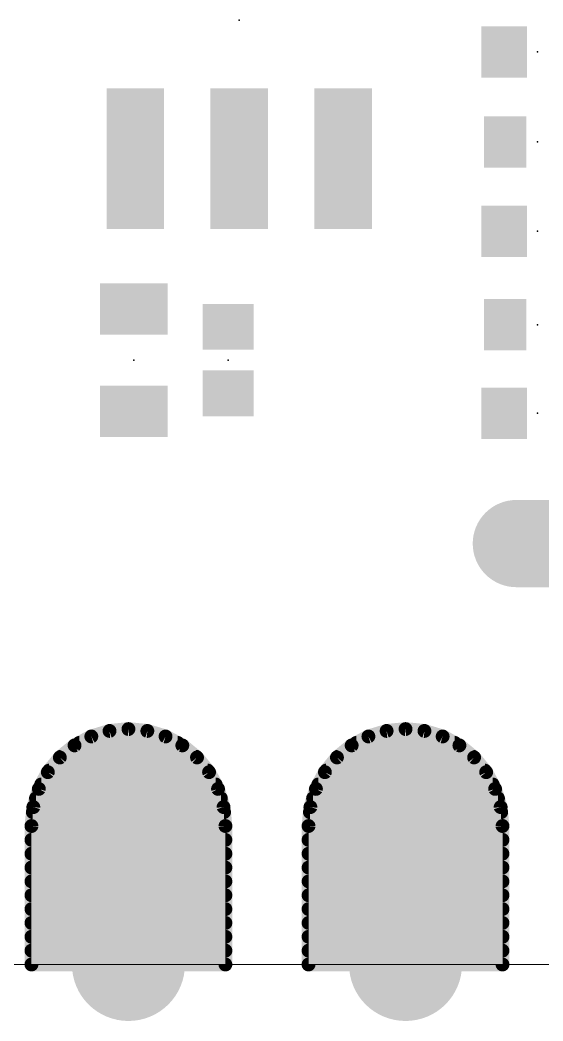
# Model space of a CAD drawing. Extents: x -6.2 to 35, y -0.5 to 29.9.
# Drawn here: x 6.63 to 11.42, y -0.52 to 8.66 of the extents above; entities that cross this region are included whole.
import ezdxf

# ---------------------------------------------------------------- set-up
doc = ezdxf.new("R2010")
doc.units = 0
for name, color, linetype in [('1', 22, 'CONTINUOUS'), ('16', 132, 'CONTINUOUS'), ('17', 110, 'CONTINUOUS'), ('20', 31, 'CONTINUOUS'), ('23', 53, 'CONTINUOUS'), ('29', 253, 'CONTINUOUS'), ('31', 253, 'CONTINUOUS')]:
    doc.layers.add(name, color=color, linetype=linetype)

# ---------------------------------------------------------------- blocks, each defined once
blk = doc.blocks.new('RECT')
blk.add_solid([(-0.5, -0.5), (0.5, -0.5), (-0.5, 0.5), (0.5, 0.5)])
blk = doc.blocks.new('ROUNDP')
at = {"const_width": 0.5}
blk.add_lwpolyline([(0, -0.25, 1), (0, 0.25, 1), (0, -0.25)], format="xyb", dxfattribs=at)

msp = doc.modelspace()

# ---------------------------------------------------------------- linework, layer by layer
at = {"layer": '1', "const_width": 0.254}
for points in [[(7.4713, 2.0174), (7.3284, 1.974)], [(7.62, 2.032), (7.4713, 2.0174)], [(7.7687, 2.0174), (7.62, 2.032)], [(7.9116, 1.974), (7.7687, 2.0174)], [(10.0113, 2.0174), (9.8684, 1.974)], [(10.16, 2.032), (10.0113, 2.0174)], [(10.3087, 2.0174), (10.16, 2.032)], [(10.4516, 1.974), (10.3087, 2.0174)], [(7.1967, 1.9036), (7.0812, 1.8088)], [(7.3284, 1.974), (7.1967, 1.9036)], [(8.0433, 1.9036), (7.9116, 1.974)], [(8.1588, 1.8088), (8.0433, 1.9036)], [(9.7367, 1.9036), (9.6212, 1.8088)], [(9.8684, 1.974), (9.7367, 1.9036)], [(10.5833, 1.9036), (10.4516, 1.974)], [(10.6988, 1.8088), (10.5833, 1.9036)], [(7.0812, 1.8088), (6.9864, 1.6933)], [(8.2536, 1.6933), (8.1588, 1.8088)], [(9.6212, 1.8088), (9.5264, 1.6933)], [(10.7936, 1.6933), (10.6988, 1.8088)], [(7.0559, 1.778), (8.1841, 1.778)], [(9.5959, 1.778), (10.7241, 1.778)], [(6.9864, 1.6933), (6.916, 1.5616)], [(8.324, 1.5616), (8.2536, 1.6933)], [(9.5264, 1.6933), (9.456, 1.5616)], [(10.864, 1.5616), (10.7936, 1.6933)], [(6.916, 1.5616), (6.8726, 1.4187)], [(8.3674, 1.4187), (8.324, 1.5616)], [(9.456, 1.5616), (9.4126, 1.4187)], [(10.9074, 1.4187), (10.864, 1.5616)], [(6.9046, 1.524), (8.3354, 1.524)], [(9.4446, 1.524), (10.8754, 1.524)], [(6.8726, 1.4187), (6.858, 1.27)], [(8.382, 1.27), (8.3674, 1.4187)], [(9.4126, 1.4187), (9.398, 1.27)], [(10.922, 1.27), (10.9074, 1.4187)], [(6.858, 1.27), (6.858, 0.127)], [(6.858, 1.27), (8.382, 1.27)], [(8.382, 0.127), (8.382, 1.27)], [(9.398, 1.27), (9.398, 0.127)], [(9.398, 1.27), (10.922, 1.27)], [(10.922, 0.127), (10.922, 1.27)], [(6.858, 1.016), (8.382, 1.016)], [(9.398, 1.016), (10.922, 1.016)], [(6.858, 0.762), (8.382, 0.762)], [(9.398, 0.762), (10.922, 0.762)], [(6.858, 0.508), (8.382, 0.508)], [(9.398, 0.508), (10.922, 0.508)], [(6.858, 0.254), (8.382, 0.254)], [(9.398, 0.254), (10.922, 0.254)], [(6.858, 0.127), (8.382, 0.127)], [(9.398, 0.127), (10.922, 0.127)]]:
    msp.add_lwpolyline(points, dxfattribs=at)
at = {"layer": '1', "const_width": 0.127}
for points in [[(7.4651, 2.0806, 1), (7.4776, 1.9542)], [(7.4898, 1.9566, 1), (7.4529, 2.0781)], [(7.6262, 2.0952, 1), (7.6138, 1.9688)], [(7.6262, 1.9688, 1), (7.6138, 2.0952)], [(7.7871, 2.0781, 1), (7.7502, 1.9566)], [(7.7624, 1.9542, 1), (7.7749, 2.0806)], [(10.0051, 2.0806, 1), (10.0176, 1.9542)], [(10.0298, 1.9566, 1), (9.9929, 2.0781)], [(10.1662, 2.0952, 1), (10.1538, 1.9688)], [(10.1662, 1.9688, 1), (10.1538, 2.0952)], [(10.3271, 2.0781, 1), (10.2902, 1.9566)], [(10.3024, 1.9542, 1), (10.3149, 2.0806)], [(7.1667, 1.9596, 1), (7.2266, 1.8476)], [(7.2369, 1.8545, 1), (7.1564, 1.9527)], [(7.31, 2.0348, 1), (7.3468, 1.9132)], [(7.3583, 1.918, 1), (7.2985, 2.03)], [(7.9415, 2.03, 1), (7.8817, 1.918)], [(7.8932, 1.9132, 1), (7.93, 2.0348)], [(8.0836, 1.9527, 1), (8.0031, 1.8545)], [(8.0134, 1.8476, 1), (8.0733, 1.9596)], [(9.7067, 1.9596, 1), (9.7666, 1.8476)], [(9.7769, 1.8545, 1), (9.6964, 1.9527)], [(9.85, 2.0348, 1), (9.8868, 1.9132)], [(9.8983, 1.918, 1), (9.8385, 2.03)], [(10.4815, 2.03, 1), (10.4217, 1.918)], [(10.4332, 1.9132, 1), (10.47, 2.0348)], [(10.6236, 1.9527, 1), (10.5431, 1.8545)], [(10.5534, 1.8476, 1), (10.6133, 1.9596)], [(7.1303, 1.7685, 1), (7.0321, 1.8491)], [(8.2079, 1.8491, 1), (8.1097, 1.7685)], [(9.6703, 1.7685, 1), (9.5721, 1.8491)], [(10.7479, 1.8491, 1), (10.6497, 1.7685)], [(7.0559, 1.8415, 1), (7.0559, 1.7145)], [(7.0409, 1.8579, 1), (7.1215, 1.7597)], [(8.1185, 1.7597, 1), (8.1991, 1.8579)], [(8.1841, 1.7145, 1), (8.1841, 1.8415)], [(9.5959, 1.8415, 1), (9.5959, 1.7145)], [(9.5809, 1.8579, 1), (9.6615, 1.7597)], [(10.6585, 1.7597, 1), (10.7391, 1.8579)], [(10.7241, 1.7145, 1), (10.7241, 1.8415)], [(6.9373, 1.7336, 1), (7.0355, 1.6531)], [(7.0424, 1.6634, 1), (6.9304, 1.7233)], [(8.3096, 1.7233, 1), (8.1976, 1.6634)], [(8.2045, 1.6531, 1), (8.3027, 1.7336)], [(9.4773, 1.7336, 1), (9.5755, 1.6531)], [(9.5824, 1.6634, 1), (9.4704, 1.7233)], [(10.8496, 1.7233, 1), (10.7376, 1.6634)], [(10.7445, 1.6531, 1), (10.8427, 1.7336)], [(6.86, 1.5915, 1), (6.972, 1.5317)], [(6.9768, 1.5432, 1), (6.8552, 1.58)], [(8.3848, 1.58, 1), (8.2632, 1.5432)], [(8.268, 1.5317, 1), (8.38, 1.5915)], [(9.4, 1.5915, 1), (9.512, 1.5317)], [(9.5168, 1.5432, 1), (9.3952, 1.58)], [(10.9248, 1.58, 1), (10.8032, 1.5432)], [(10.808, 1.5317, 1), (10.92, 1.5915)], [(6.9046, 1.5875, 1), (6.9046, 1.4605)], [(8.3354, 1.4605, 1), (8.3354, 1.5875)], [(9.4446, 1.5875, 1), (9.4446, 1.4605)], [(10.8754, 1.4605, 1), (10.8754, 1.5875)], [(6.8119, 1.4371, 1), (6.9334, 1.4002)], [(6.9358, 1.4124, 1), (6.8094, 1.4249)], [(8.4306, 1.4249, 1), (8.3042, 1.4124)], [(8.3066, 1.4002, 1), (8.4281, 1.4371)], [(9.3519, 1.4371, 1), (9.4734, 1.4002)], [(9.4758, 1.4124, 1), (9.3494, 1.4249)], [(10.9706, 1.4249, 1), (10.8442, 1.4124)], [(10.8466, 1.4002, 1), (10.9681, 1.4371)], [(6.9215, 1.27, 1), (6.7945, 1.27)], [(6.858, 1.3335, 1), (6.858, 1.2065)], [(8.4455, 1.27, 1), (8.3185, 1.27)], [(8.382, 1.2065, 1), (8.382, 1.3335)], [(9.4615, 1.27, 1), (9.3345, 1.27)], [(9.398, 1.3335, 1), (9.398, 1.2065)], [(10.9855, 1.27, 1), (10.8585, 1.27)], [(10.922, 1.2065, 1), (10.922, 1.3335)], [(6.7948, 1.2762, 1), (6.9212, 1.2638)], [(8.3188, 1.2638, 1), (8.4452, 1.2762)], [(9.3348, 1.2762, 1), (9.4612, 1.2638)], [(10.8588, 1.2638, 1), (10.9852, 1.2762)], [(6.858, 1.0795, 1), (6.858, 0.9525)], [(8.382, 0.9525, 1), (8.382, 1.0795)], [(9.398, 1.0795, 1), (9.398, 0.9525)], [(10.922, 0.9525, 1), (10.922, 1.0795)], [(6.858, 0.8255, 1), (6.858, 0.6985)], [(8.382, 0.6985, 1), (8.382, 0.8255)], [(9.398, 0.8255, 1), (9.398, 0.6985)], [(10.922, 0.6985, 1), (10.922, 0.8255)], [(6.858, 0.5715, 1), (6.858, 0.4445)], [(8.382, 0.4445, 1), (8.382, 0.5715)], [(9.398, 0.5715, 1), (9.398, 0.4445)], [(10.922, 0.4445, 1), (10.922, 0.5715)], [(6.858, 0.3175, 1), (6.858, 0.1905)], [(8.382, 0.1905, 1), (8.382, 0.3175)], [(9.398, 0.3175, 1), (9.398, 0.1905)], [(10.922, 0.1905, 1), (10.922, 0.3175)], [(6.858, 0.1905, 1), (6.858, 0.0635)], [(6.7945, 0.127, 1), (6.9215, 0.127)], [(8.3185, 0.127, 1), (8.4455, 0.127)], [(8.382, 0.0635, 1), (8.382, 0.1905)], [(9.398, 0.1905, 1), (9.398, 0.0635)], [(9.3345, 0.127, 1), (9.4615, 0.127)], [(10.8585, 0.127, 1), (10.9855, 0.127)], [(10.922, 0.0635, 1), (10.922, 0.1905)]]:
    msp.add_lwpolyline(points, format="xyb", dxfattribs=at)
at = {"layer": '16', "const_width": 0.254}
for points in [[(7.4713, 2.0174), (7.3284, 1.974)], [(7.62, 2.032), (7.4713, 2.0174)], [(7.7687, 2.0174), (7.62, 2.032)], [(7.9116, 1.974), (7.7687, 2.0174)], [(10.0113, 2.0174), (9.8684, 1.974)], [(10.16, 2.032), (10.0113, 2.0174)], [(10.3087, 2.0174), (10.16, 2.032)], [(10.4516, 1.974), (10.3087, 2.0174)], [(7.1967, 1.9036), (7.0812, 1.8088)], [(7.3284, 1.974), (7.1967, 1.9036)], [(8.0433, 1.9036), (7.9116, 1.974)], [(8.1588, 1.8088), (8.0433, 1.9036)], [(9.7367, 1.9036), (9.6212, 1.8088)], [(9.8684, 1.974), (9.7367, 1.9036)], [(10.5833, 1.9036), (10.4516, 1.974)], [(10.6988, 1.8088), (10.5833, 1.9036)], [(7.0812, 1.8088), (6.9864, 1.6933)], [(8.2536, 1.6933), (8.1588, 1.8088)], [(9.6212, 1.8088), (9.5264, 1.6933)], [(10.7936, 1.6933), (10.6988, 1.8088)], [(7.0559, 1.778), (8.1841, 1.778)], [(9.5959, 1.778), (10.7241, 1.778)], [(6.9864, 1.6933), (6.916, 1.5616)], [(8.324, 1.5616), (8.2536, 1.6933)], [(9.5264, 1.6933), (9.456, 1.5616)], [(10.864, 1.5616), (10.7936, 1.6933)], [(6.916, 1.5616), (6.8726, 1.4187)], [(8.3674, 1.4187), (8.324, 1.5616)], [(9.456, 1.5616), (9.4126, 1.4187)], [(10.9074, 1.4187), (10.864, 1.5616)], [(6.9046, 1.524), (8.3354, 1.524)], [(9.4446, 1.524), (10.8754, 1.524)], [(6.8726, 1.4187), (6.858, 1.27)], [(8.382, 1.27), (8.3674, 1.4187)], [(9.4126, 1.4187), (9.398, 1.27)], [(10.922, 1.27), (10.9074, 1.4187)], [(6.858, 1.27), (6.858, 0.127)], [(6.858, 1.27), (8.382, 1.27)], [(8.382, 0.127), (8.382, 1.27)], [(9.398, 1.27), (9.398, 0.127)], [(9.398, 1.27), (10.922, 1.27)], [(10.922, 0.127), (10.922, 1.27)], [(6.858, 1.016), (8.382, 1.016)], [(9.398, 1.016), (10.922, 1.016)], [(6.858, 0.762), (8.382, 0.762)], [(9.398, 0.762), (10.922, 0.762)], [(6.858, 0.508), (8.382, 0.508)], [(9.398, 0.508), (10.922, 0.508)], [(6.858, 0.254), (8.382, 0.254)], [(9.398, 0.254), (10.922, 0.254)], [(6.858, 0.127), (8.382, 0.127)], [(9.398, 0.127), (10.922, 0.127)]]:
    msp.add_lwpolyline(points, dxfattribs=at)
at = {"layer": '16', "const_width": 0.127}
for points in [[(7.4651, 2.0806, 1), (7.4776, 1.9542)], [(7.4898, 1.9566, 1), (7.4529, 2.0781)], [(7.6262, 2.0952, 1), (7.6138, 1.9688)], [(7.6262, 1.9688, 1), (7.6138, 2.0952)], [(7.7871, 2.0781, 1), (7.7502, 1.9566)], [(7.7624, 1.9542, 1), (7.7749, 2.0806)], [(10.0051, 2.0806, 1), (10.0176, 1.9542)], [(10.0298, 1.9566, 1), (9.9929, 2.0781)], [(10.1662, 2.0952, 1), (10.1538, 1.9688)], [(10.1662, 1.9688, 1), (10.1538, 2.0952)], [(10.3271, 2.0781, 1), (10.2902, 1.9566)], [(10.3024, 1.9542, 1), (10.3149, 2.0806)], [(7.1667, 1.9596, 1), (7.2266, 1.8476)], [(7.2369, 1.8545, 1), (7.1564, 1.9527)], [(7.31, 2.0348, 1), (7.3468, 1.9132)], [(7.3583, 1.918, 1), (7.2985, 2.03)], [(7.9415, 2.03, 1), (7.8817, 1.918)], [(7.8932, 1.9132, 1), (7.93, 2.0348)], [(8.0836, 1.9527, 1), (8.0031, 1.8545)], [(8.0134, 1.8476, 1), (8.0733, 1.9596)], [(9.7067, 1.9596, 1), (9.7666, 1.8476)], [(9.7769, 1.8545, 1), (9.6964, 1.9527)], [(9.85, 2.0348, 1), (9.8868, 1.9132)], [(9.8983, 1.918, 1), (9.8385, 2.03)], [(10.4815, 2.03, 1), (10.4217, 1.918)], [(10.4332, 1.9132, 1), (10.47, 2.0348)], [(10.6236, 1.9527, 1), (10.5431, 1.8545)], [(10.5534, 1.8476, 1), (10.6133, 1.9596)], [(7.1303, 1.7685, 1), (7.0321, 1.8491)], [(8.2079, 1.8491, 1), (8.1097, 1.7685)], [(9.6703, 1.7685, 1), (9.5721, 1.8491)], [(10.7479, 1.8491, 1), (10.6497, 1.7685)], [(7.0559, 1.8415, 1), (7.0559, 1.7145)], [(7.0409, 1.8579, 1), (7.1215, 1.7597)], [(8.1185, 1.7597, 1), (8.1991, 1.8579)], [(8.1841, 1.7145, 1), (8.1841, 1.8415)], [(9.5959, 1.8415, 1), (9.5959, 1.7145)], [(9.5809, 1.8579, 1), (9.6615, 1.7597)], [(10.6585, 1.7597, 1), (10.7391, 1.8579)], [(10.7241, 1.7145, 1), (10.7241, 1.8415)], [(6.9373, 1.7336, 1), (7.0355, 1.6531)], [(7.0424, 1.6634, 1), (6.9304, 1.7233)], [(8.3096, 1.7233, 1), (8.1976, 1.6634)], [(8.2045, 1.6531, 1), (8.3027, 1.7336)], [(9.4773, 1.7336, 1), (9.5755, 1.6531)], [(9.5824, 1.6634, 1), (9.4704, 1.7233)], [(10.8496, 1.7233, 1), (10.7376, 1.6634)], [(10.7445, 1.6531, 1), (10.8427, 1.7336)], [(6.86, 1.5915, 1), (6.972, 1.5317)], [(6.9768, 1.5432, 1), (6.8552, 1.58)], [(8.3848, 1.58, 1), (8.2632, 1.5432)], [(8.268, 1.5317, 1), (8.38, 1.5915)], [(9.4, 1.5915, 1), (9.512, 1.5317)], [(9.5168, 1.5432, 1), (9.3952, 1.58)], [(10.9248, 1.58, 1), (10.8032, 1.5432)], [(10.808, 1.5317, 1), (10.92, 1.5915)], [(6.9046, 1.5875, 1), (6.9046, 1.4605)], [(8.3354, 1.4605, 1), (8.3354, 1.5875)], [(9.4446, 1.5875, 1), (9.4446, 1.4605)], [(10.8754, 1.4605, 1), (10.8754, 1.5875)], [(6.8119, 1.4371, 1), (6.9334, 1.4002)], [(6.9358, 1.4124, 1), (6.8094, 1.4249)], [(8.4306, 1.4249, 1), (8.3042, 1.4124)], [(8.3066, 1.4002, 1), (8.4281, 1.4371)], [(9.3519, 1.4371, 1), (9.4734, 1.4002)], [(9.4758, 1.4124, 1), (9.3494, 1.4249)], [(10.9706, 1.4249, 1), (10.8442, 1.4124)], [(10.8466, 1.4002, 1), (10.9681, 1.4371)], [(6.9215, 1.27, 1), (6.7945, 1.27)], [(6.858, 1.3335, 1), (6.858, 1.2065)], [(8.4455, 1.27, 1), (8.3185, 1.27)], [(8.382, 1.2065, 1), (8.382, 1.3335)], [(9.4615, 1.27, 1), (9.3345, 1.27)], [(9.398, 1.3335, 1), (9.398, 1.2065)], [(10.9855, 1.27, 1), (10.8585, 1.27)], [(10.922, 1.2065, 1), (10.922, 1.3335)], [(6.7948, 1.2762, 1), (6.9212, 1.2638)], [(8.3188, 1.2638, 1), (8.4452, 1.2762)], [(9.3348, 1.2762, 1), (9.4612, 1.2638)], [(10.8588, 1.2638, 1), (10.9852, 1.2762)], [(6.858, 1.0795, 1), (6.858, 0.9525)], [(8.382, 0.9525, 1), (8.382, 1.0795)], [(9.398, 1.0795, 1), (9.398, 0.9525)], [(10.922, 0.9525, 1), (10.922, 1.0795)], [(6.858, 0.8255, 1), (6.858, 0.6985)], [(8.382, 0.6985, 1), (8.382, 0.8255)], [(9.398, 0.8255, 1), (9.398, 0.6985)], [(10.922, 0.6985, 1), (10.922, 0.8255)], [(6.858, 0.5715, 1), (6.858, 0.4445)], [(8.382, 0.4445, 1), (8.382, 0.5715)], [(9.398, 0.5715, 1), (9.398, 0.4445)], [(10.922, 0.4445, 1), (10.922, 0.5715)], [(6.858, 0.3175, 1), (6.858, 0.1905)], [(8.382, 0.1905, 1), (8.382, 0.3175)], [(9.398, 0.3175, 1), (9.398, 0.1905)], [(10.922, 0.1905, 1), (10.922, 0.3175)], [(6.858, 0.1905, 1), (6.858, 0.0635)], [(6.7945, 0.127, 1), (6.9215, 0.127)], [(8.3185, 0.127, 1), (8.4455, 0.127)], [(8.382, 0.0635, 1), (8.382, 0.1905)], [(9.398, 0.1905, 1), (9.398, 0.0635)], [(9.3345, 0.127, 1), (9.4615, 0.127)], [(10.8585, 0.127, 1), (10.9855, 0.127)], [(10.922, 0.0635, 1), (10.922, 0.1905)]]:
    msp.add_lwpolyline(points, format="xyb", dxfattribs=at)
at = {"layer": '20', "const_width": 0.01}
msp.add_lwpolyline([(2, 0), (34, 0)], dxfattribs=at)
at = {"layer": '23'}
for p in [(8.636, 8.6614), (11.3689, 8.3691), (11.3689, 7.5438), (11.3689, 6.7243), (11.3689, 5.8674), (7.6708, 5.5424), (8.5344, 5.5424), (11.3689, 5.0546)]:
    msp.add_point(p, dxfattribs=at)
at = {"layer": '29'}
for points, const_width in [([(11.176, 3.86), (11.938, 3.86)], 0.8), ([(7.4466, 2.1419), (7.2798, 2.0913)], 0.127), ([(7.62, 2.159), (7.4466, 2.1419)], 0.127), ([(7.7934, 2.1419), (7.62, 2.159)], 0.127), ([(7.9602, 2.0913), (7.7934, 2.1419)], 0.127), ([(9.9866, 2.1419), (9.8198, 2.0913)], 0.127), ([(10.16, 2.159), (9.9866, 2.1419)], 0.127), ([(10.3334, 2.1419), (10.16, 2.159)], 0.127), ([(10.5002, 2.0913), (10.3334, 2.1419)], 0.127), ([(7.2798, 2.0913), (7.1261, 2.0092)], 0.127), ([(8.1139, 2.0092), (7.9602, 2.0913)], 0.127), ([(9.8198, 2.0913), (9.6661, 2.0092)], 0.127), ([(10.6539, 2.0092), (10.5002, 2.0913)], 0.127), ([(7.1261, 2.0092), (6.9914, 1.8986)], 0.127), ([(7.1688, 2.032), (8.0712, 2.032)], 0.127), ([(8.2486, 1.8986), (8.1139, 2.0092)], 0.127), ([(9.6661, 2.0092), (9.5314, 1.8986)], 0.127), ([(9.7088, 2.032), (10.6112, 2.032)], 0.127), ([(10.7886, 1.8986), (10.6539, 2.0092)], 0.127), ([(6.9914, 1.8986), (6.8808, 1.7639)], 0.127), ([(6.9992, 1.905), (8.2408, 1.905)], 0.127), ([(8.3592, 1.7639), (8.2486, 1.8986)], 0.127), ([(9.5314, 1.8986), (9.4208, 1.7639)], 0.127), ([(9.5392, 1.905), (10.7808, 1.905)], 0.127), ([(10.8992, 1.7639), (10.7886, 1.8986)], 0.127), ([(6.8924, 1.778), (8.3476, 1.778)], 0.127), ([(9.4324, 1.778), (10.8876, 1.778)], 0.127), ([(6.8808, 1.7639), (6.7987, 1.6102)], 0.127), ([(8.4413, 1.6102), (8.3592, 1.7639)], 0.127), ([(9.4208, 1.7639), (9.3387, 1.6102)], 0.127), ([(10.9813, 1.6102), (10.8992, 1.7639)], 0.127), ([(6.7987, 1.6102), (6.7481, 1.4434)], 0.127), ([(6.8205, 1.651), (8.4195, 1.651)], 0.127), ([(8.4919, 1.4434), (8.4413, 1.6102)], 0.127), ([(9.3387, 1.6102), (9.2881, 1.4434)], 0.127), ([(9.3605, 1.651), (10.9595, 1.651)], 0.127), ([(11.0319, 1.4434), (10.9813, 1.6102)], 0.127), ([(6.7725, 1.524), (8.4675, 1.524)], 0.127), ([(9.3125, 1.524), (11.0075, 1.524)], 0.127), ([(6.7481, 1.4434), (6.731, 1.27)], 0.127), ([(8.509, 1.27), (8.4919, 1.4434)], 0.127), ([(9.2881, 1.4434), (9.271, 1.27)], 0.127), ([(11.049, 1.27), (11.0319, 1.4434)], 0.127), ([(6.7435, 1.397), (8.4965, 1.397)], 0.127), ([(9.2835, 1.397), (11.0365, 1.397)], 0.127), ([(6.731, 1.27), (6.731, 0)], 0.127), ([(6.731, 1.27), (8.509, 1.27)], 0.127), ([(8.509, 0), (8.509, 1.27)], 0.127), ([(9.271, 1.27), (9.271, 0)], 0.127), ([(9.271, 1.27), (11.049, 1.27)], 0.127), ([(11.049, 0), (11.049, 1.27)], 0.127), ([(6.731, 1.143), (8.509, 1.143)], 0.127), ([(9.271, 1.143), (11.049, 1.143)], 0.127), ([(6.731, 1.016), (8.509, 1.016)], 0.127), ([(9.271, 1.016), (11.049, 1.016)], 0.127), ([(6.731, 0.889), (8.509, 0.889)], 0.127), ([(9.271, 0.889), (11.049, 0.889)], 0.127), ([(6.731, 0.762), (8.509, 0.762)], 0.127), ([(9.271, 0.762), (11.049, 0.762)], 0.127), ([(6.731, 0.635), (8.509, 0.635)], 0.127), ([(9.271, 0.635), (11.049, 0.635)], 0.127), ([(6.731, 0.508), (8.509, 0.508)], 0.127), ([(9.271, 0.508), (11.049, 0.508)], 0.127), ([(6.731, 0.381), (8.509, 0.381)], 0.127), ([(9.271, 0.381), (11.049, 0.381)], 0.127), ([(6.731, 0.254), (8.509, 0.254)], 0.127), ([(9.271, 0.254), (11.049, 0.254)], 0.127), ([(6.731, 0.127), (8.509, 0.127)], 0.127), ([(9.271, 0.127), (11.049, 0.127)], 0.127), ([(6.731, 0), (8.509, 0)], 0.127), ([(6.731, 0), (8.509, 0)], 0.127), ([(9.271, 0), (11.049, 0)], 0.127), ([(9.271, 0), (11.049, 0)], 0.127)]:
    msp.add_lwpolyline(points, dxfattribs=dict(at, const_width=const_width))
for points, const_width in [([(11.176, 4.06, 1), (11.176, 3.66)], 0.4), ([(7.4435, 2.1735, 1), (7.4497, 2.1103)], 0.0635), ([(7.4558, 2.1115, 1), (7.4373, 2.1723)], 0.0635), ([(7.6231, 2.1906, 1), (7.6169, 2.1274)], 0.0635), ([(7.6231, 2.1274, 1), (7.6169, 2.1906)], 0.0635), ([(7.8027, 2.1723, 1), (7.7842, 2.1115)], 0.0635), ([(7.7903, 2.1103, 1), (7.7965, 2.1735)], 0.0635), ([(9.9835, 2.1735, 1), (9.9897, 2.1103)], 0.0635), ([(9.9958, 2.1115, 1), (9.9773, 2.1723)], 0.0635), ([(10.1631, 2.1906, 1), (10.1569, 2.1274)], 0.0635), ([(10.1631, 2.1274, 1), (10.1569, 2.1906)], 0.0635), ([(10.3427, 2.1723, 1), (10.3242, 2.1115)], 0.0635), ([(10.3303, 2.1103, 1), (10.3365, 2.1735)], 0.0635), ([(7.2706, 2.1217, 1), (7.289, 2.0609)], 0.0635), ([(7.2948, 2.0633, 1), (7.2648, 2.1193)], 0.0635), ([(7.9752, 2.1193, 1), (7.9452, 2.0633)], 0.0635), ([(7.951, 2.0609, 1), (7.9694, 2.1217)], 0.0635), ([(9.8106, 2.1217, 1), (9.829, 2.0609)], 0.0635), ([(9.8348, 2.0633, 1), (9.8048, 2.1193)], 0.0635), ([(10.5152, 2.1193, 1), (10.4852, 2.0633)], 0.0635), ([(10.491, 2.0609, 1), (10.5094, 2.1217)], 0.0635), ([(7.1111, 2.0372, 1), (7.1411, 1.9812)], 0.0635), ([(7.1462, 1.9846, 1), (7.106, 2.0337)], 0.0635), ([(7.1688, 2.0638, 1), (7.1688, 2.0002)], 0.0635), ([(8.0712, 2.0002, 1), (8.0712, 2.0638)], 0.0635), ([(8.134, 2.0337, 1), (8.0938, 1.9846)], 0.0635), ([(8.0989, 1.9812, 1), (8.1289, 2.0372)], 0.0635), ([(9.6511, 2.0372, 1), (9.6811, 1.9812)], 0.0635), ([(9.6862, 1.9846, 1), (9.646, 2.0337)], 0.0635), ([(9.7088, 2.0638, 1), (9.7088, 2.0002)], 0.0635), ([(10.6112, 2.0002, 1), (10.6112, 2.0638)], 0.0635), ([(10.674, 2.0337, 1), (10.6338, 1.9846)], 0.0635), ([(10.6389, 1.9812, 1), (10.6689, 2.0372)], 0.0635), ([(6.9712, 1.9232, 1), (7.0115, 1.8741)], 0.0635), ([(7.0159, 1.8785, 1), (6.9668, 1.9188)], 0.0635), ([(6.9992, 1.9367, 1), (6.9992, 1.8733)], 0.0635), ([(8.2732, 1.9188, 1), (8.2241, 1.8785)], 0.0635), ([(8.2285, 1.8741, 1), (8.2688, 1.9232)], 0.0635), ([(8.2408, 1.8733, 1), (8.2408, 1.9367)], 0.0635), ([(9.5112, 1.9232, 1), (9.5515, 1.8741)], 0.0635), ([(9.5559, 1.8785, 1), (9.5068, 1.9188)], 0.0635), ([(9.5392, 1.9367, 1), (9.5392, 1.8733)], 0.0635), ([(10.8132, 1.9188, 1), (10.7641, 1.8785)], 0.0635), ([(10.7685, 1.8741, 1), (10.8088, 1.9232)], 0.0635), ([(10.7808, 1.8733, 1), (10.7808, 1.9367)], 0.0635), ([(6.8924, 1.8097, 1), (6.8924, 1.7463)], 0.0635), ([(8.3476, 1.7463, 1), (8.3476, 1.8097)], 0.0635), ([(9.4324, 1.8097, 1), (9.4324, 1.7463)], 0.0635), ([(10.8876, 1.7463, 1), (10.8876, 1.8097)], 0.0635), ([(6.8563, 1.784, 1), (6.9054, 1.7438)], 0.0635), ([(6.9088, 1.7489, 1), (6.8528, 1.7789)], 0.0635), ([(8.3872, 1.7789, 1), (8.3312, 1.7489)], 0.0635), ([(8.3346, 1.7438, 1), (8.3837, 1.784)], 0.0635), ([(9.3963, 1.784, 1), (9.4454, 1.7438)], 0.0635), ([(9.4488, 1.7489, 1), (9.3928, 1.7789)], 0.0635), ([(10.9272, 1.7789, 1), (10.8712, 1.7489)], 0.0635), ([(10.8746, 1.7438, 1), (10.9237, 1.784)], 0.0635), ([(6.7707, 1.6252, 1), (6.8267, 1.5952)], 0.0635), ([(6.8291, 1.601, 1), (6.7683, 1.6194)], 0.0635), ([(6.8205, 1.6827, 1), (6.8205, 1.6193)], 0.0635), ([(8.4717, 1.6194, 1), (8.4109, 1.601)], 0.0635), ([(8.4133, 1.5952, 1), (8.4693, 1.6252)], 0.0635), ([(8.4195, 1.6193, 1), (8.4195, 1.6827)], 0.0635), ([(9.3107, 1.6252, 1), (9.3667, 1.5952)], 0.0635), ([(9.3691, 1.601, 1), (9.3083, 1.6194)], 0.0635), ([(9.3605, 1.6827, 1), (9.3605, 1.6193)], 0.0635), ([(11.0117, 1.6194, 1), (10.9509, 1.601)], 0.0635), ([(10.9533, 1.5952, 1), (11.0093, 1.6252)], 0.0635), ([(10.9595, 1.6193, 1), (10.9595, 1.6827)], 0.0635), ([(6.7725, 1.5557, 1), (6.7725, 1.4923)], 0.0635), ([(8.4675, 1.4923, 1), (8.4675, 1.5557)], 0.0635), ([(9.3125, 1.5557, 1), (9.3125, 1.4923)], 0.0635), ([(11.0075, 1.4923, 1), (11.0075, 1.5557)], 0.0635), ([(6.7177, 1.4527, 1), (6.7785, 1.4342)], 0.0635), ([(6.7797, 1.4403, 1), (6.7165, 1.4465)], 0.0635), ([(8.5235, 1.4465, 1), (8.4603, 1.4403)], 0.0635), ([(8.4615, 1.4342, 1), (8.5223, 1.4527)], 0.0635), ([(9.2577, 1.4527, 1), (9.3185, 1.4342)], 0.0635), ([(9.3197, 1.4403, 1), (9.2565, 1.4465)], 0.0635), ([(11.0635, 1.4465, 1), (11.0003, 1.4403)], 0.0635), ([(11.0015, 1.4342, 1), (11.0623, 1.4527)], 0.0635), ([(6.7435, 1.4287, 1), (6.7435, 1.3653)], 0.0635), ([(8.4965, 1.3653, 1), (8.4965, 1.4287)], 0.0635), ([(9.2835, 1.4287, 1), (9.2835, 1.3653)], 0.0635), ([(11.0365, 1.3653, 1), (11.0365, 1.4287)], 0.0635), ([(6.7628, 1.27, 1), (6.6993, 1.27)], 0.0635), ([(6.6994, 1.2731, 1), (6.7626, 1.2669)], 0.0635), ([(6.731, 1.3017, 1), (6.731, 1.2383)], 0.0635), ([(8.5408, 1.27, 1), (8.4772, 1.27)], 0.0635), ([(8.4774, 1.2669, 1), (8.5406, 1.2731)], 0.0635), ([(8.509, 1.2383, 1), (8.509, 1.3017)], 0.0635), ([(9.3028, 1.27, 1), (9.2393, 1.27)], 0.0635), ([(9.271, 1.3017, 1), (9.271, 1.2383)], 0.0635), ([(9.2394, 1.2731, 1), (9.3026, 1.2669)], 0.0635), ([(11.0808, 1.27, 1), (11.0173, 1.27)], 0.0635), ([(11.0174, 1.2669, 1), (11.0806, 1.2731)], 0.0635), ([(11.049, 1.2383, 1), (11.049, 1.3017)], 0.0635), ([(6.731, 1.1747, 1), (6.731, 1.1113)], 0.0635), ([(8.509, 1.1113, 1), (8.509, 1.1747)], 0.0635), ([(9.271, 1.1747, 1), (9.271, 1.1113)], 0.0635), ([(11.049, 1.1113, 1), (11.049, 1.1747)], 0.0635), ([(6.731, 1.0477, 1), (6.731, 0.9843)], 0.0635), ([(8.509, 0.9843, 1), (8.509, 1.0477)], 0.0635), ([(9.271, 1.0477, 1), (9.271, 0.9843)], 0.0635), ([(11.049, 0.9843, 1), (11.049, 1.0477)], 0.0635), ([(6.731, 0.9207, 1), (6.731, 0.8573)], 0.0635), ([(8.509, 0.8573, 1), (8.509, 0.9207)], 0.0635), ([(9.271, 0.9207, 1), (9.271, 0.8573)], 0.0635), ([(11.049, 0.8573, 1), (11.049, 0.9207)], 0.0635), ([(6.731, 0.7937, 1), (6.731, 0.7303)], 0.0635), ([(8.509, 0.7303, 1), (8.509, 0.7937)], 0.0635), ([(9.271, 0.7937, 1), (9.271, 0.7303)], 0.0635), ([(11.049, 0.7303, 1), (11.049, 0.7937)], 0.0635), ([(6.731, 0.6667, 1), (6.731, 0.6033)], 0.0635), ([(8.509, 0.6033, 1), (8.509, 0.6667)], 0.0635), ([(9.271, 0.6667, 1), (9.271, 0.6033)], 0.0635), ([(11.049, 0.6033, 1), (11.049, 0.6667)], 0.0635), ([(6.731, 0.5397, 1), (6.731, 0.4763)], 0.0635), ([(8.509, 0.4763, 1), (8.509, 0.5397)], 0.0635), ([(9.271, 0.5397, 1), (9.271, 0.4763)], 0.0635), ([(11.049, 0.4763, 1), (11.049, 0.5397)], 0.0635), ([(6.731, 0.4128, 1), (6.731, 0.3493)], 0.0635), ([(8.509, 0.3493, 1), (8.509, 0.4128)], 0.0635), ([(9.271, 0.4128, 1), (9.271, 0.3493)], 0.0635), ([(11.049, 0.3493, 1), (11.049, 0.4128)], 0.0635), ([(6.731, 0.2858, 1), (6.731, 0.2223)], 0.0635), ([(8.509, 0.2223, 1), (8.509, 0.2858)], 0.0635), ([(9.271, 0.2858, 1), (9.271, 0.2223)], 0.0635), ([(11.049, 0.2223, 1), (11.049, 0.2858)], 0.0635), ([(6.731, 0.1588, 1), (6.731, 0.0953)], 0.0635), ([(8.509, 0.0953, 1), (8.509, 0.1588)], 0.0635), ([(9.271, 0.1588, 1), (9.271, 0.0953)], 0.0635), ([(11.049, 0.0953, 1), (11.049, 0.1588)], 0.0635), ([(6.731, 0.0318, 1), (6.731, -0.0318)], 0.0635), ([(6.731, 0.0318, 1), (6.731, -0.0318)], 0.0635), ([(6.6993, 0, 1), (6.7628, 0)], 0.0635), ([(8.4772, 0, 1), (8.5408, 0)], 0.0635), ([(8.509, -0.0318, 1), (8.509, 0.0318)], 0.0635), ([(8.509, -0.0318, 1), (8.509, 0.0318)], 0.0635), ([(9.271, 0.0318, 1), (9.271, -0.0318)], 0.0635), ([(9.271, 0.0318, 1), (9.271, -0.0318)], 0.0635), ([(9.2393, 0, 1), (9.3028, 0)], 0.0635), ([(11.0173, 0, 1), (11.0808, 0)], 0.0635), ([(11.049, -0.0318, 1), (11.049, 0.0318)], 0.0635), ([(11.049, -0.0318, 1), (11.049, 0.0318)], 0.0635)]:
    msp.add_lwpolyline(points, format="xyb", dxfattribs=dict(at, const_width=const_width))
at = {"layer": '31', "const_width": 0.8}
msp.add_lwpolyline([(11.176, 3.86), (11.938, 3.86)], dxfattribs=at)
at = {"layer": '31', "const_width": 0.4}
msp.add_lwpolyline([(11.176, 4.06, 1), (11.176, 3.66)], format="xyb", dxfattribs=at)

# ---------------------------------------------------------------- block references
at = {"layer": '1'}
for p, xscale, yscale, rotation in [((11.0639, 8.3691), 0.4, 0.45, 180), ((7.6835, 7.3914), 1.27, 0.508, 270), ((8.636, 7.3914), 1.27, 0.508, 270), ((9.5885, 7.3914), 1.27, 0.508, 270), ((11.0639, 6.7243), 0.4, 0.45, 180), ((7.6708, 6.0124), 0.45, 0.6, 270), ((8.5344, 5.8474), 0.4, 0.45, 90), ((8.5344, 5.2374), 0.4, 0.45, 90), ((7.6708, 5.0724), 0.45, 0.6, 270)]:
    msp.add_blockref('RECT', p, dxfattribs=dict(at, xscale=xscale, yscale=yscale, rotation=rotation))
at = {"layer": '1', "yscale": 0.45}
for p, xscale in [((11.0739, 7.5438), 0.37), ((11.0739, 5.8674), 0.37), ((11.0639, 5.0546), 0.4)]:
    msp.add_blockref('RECT', p, dxfattribs=dict(at, xscale=xscale))
at = {"layer": '17', "rotation": 270}
for p, xscale, yscale in [((7.62, 1.27), 1.778, 1.778), ((7.62, 1.27), 1.778, 1.778), ((10.16, 1.27), 1.778, 1.778), ((10.16, 1.27), 1.778, 1.778), ((7.62, 1.27), 1.524, 1.524), ((10.16, 1.27), 1.524, 1.524), ((7.62, 0), 1.016, 1.016), ((7.62, 0), 1.016, 1.016), ((7.62, 0), 0.9525, 0.9525), ((10.16, 0), 1.016, 1.016), ((10.16, 0), 1.016, 1.016), ((10.16, 0), 0.9525, 0.9525)]:
    msp.add_blockref('ROUNDP', p, dxfattribs=dict(at, xscale=xscale, yscale=yscale))
at = {"layer": '29'}
for name, p, xscale, yscale, rotation in [('RECT', (11.0639, 8.3691), 0.42, 0.47, 180), ('RECT', (7.6835, 7.3914), 1.29, 0.528, 270), ('RECT', (8.636, 7.3914), 1.29, 0.528, 270), ('RECT', (9.5885, 7.3914), 1.29, 0.528, 270), ('RECT', (11.0639, 6.7243), 0.42, 0.47, 180), ('RECT', (7.6708, 6.0124), 0.47, 0.62, 270), ('RECT', (8.5344, 5.8474), 0.42, 0.47, 90), ('RECT', (8.5344, 5.2374), 0.42, 0.47, 90), ('RECT', (7.6708, 5.0724), 0.47, 0.62, 270), ('ROUNDP', (7.62, 1.27), 1.798, 1.798, 270), ('ROUNDP', (10.16, 1.27), 1.798, 1.798, 270), ('ROUNDP', (7.62, 0), 1.036, 1.036, 270), ('ROUNDP', (10.16, 0), 1.036, 1.036, 270)]:
    msp.add_blockref(name, p, dxfattribs=dict(at, xscale=xscale, yscale=yscale, rotation=rotation))
at = {"layer": '29', "yscale": 0.47}
for p, xscale in [((11.0739, 7.5438), 0.39), ((11.0739, 5.8674), 0.39), ((11.0639, 5.0546), 0.42)]:
    msp.add_blockref('RECT', p, dxfattribs=dict(at, xscale=xscale))
at = {"layer": '31'}
for p, xscale, yscale, rotation in [((11.0639, 8.3691), 0.4, 0.45, 180), ((7.6835, 7.3914), 1.27, 0.508, 270), ((8.636, 7.3914), 1.27, 0.508, 270), ((9.5885, 7.3914), 1.27, 0.508, 270), ((11.0639, 6.7243), 0.4, 0.45, 180), ((7.6708, 6.0124), 0.45, 0.6, 270), ((8.5344, 5.8474), 0.4, 0.45, 90), ((8.5344, 5.2374), 0.4, 0.45, 90), ((7.6708, 5.0724), 0.45, 0.6, 270)]:
    msp.add_blockref('RECT', p, dxfattribs=dict(at, xscale=xscale, yscale=yscale, rotation=rotation))
at = {"layer": '31', "yscale": 0.45}
for p, xscale in [((11.0739, 7.5438), 0.37), ((11.0739, 5.8674), 0.37), ((11.0639, 5.0546), 0.4)]:
    msp.add_blockref('RECT', p, dxfattribs=dict(at, xscale=xscale))

doc.saveas('drawing.dxf')
